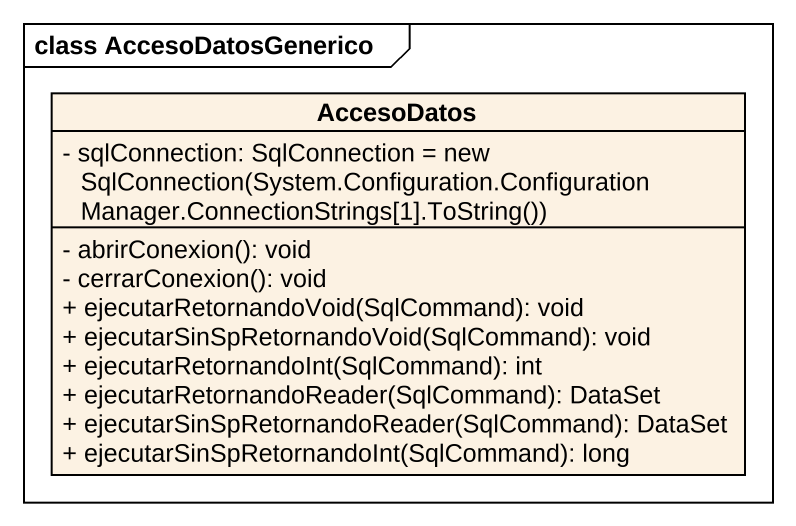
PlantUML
@startuml
mainframe class AccesoDatosGenerico
hide circle
hide empty members
skinparam classAttributeIconSize 0
class AccesoDatos {
  {field} - sqlConnection: SqlConnection = new SqlConnection(System.Configuration.ConfigurationManager.ConnectionStrings[1].ToString())
  - abrirConexion(): void
  - cerrarConexion(): void
  + ejecutarRetornandoVoid(SqlCommand): void
  + ejecutarSinSpRetornandoVoid(SqlCommand): void
  + ejecutarRetornandoInt(SqlCommand): int
  + ejecutarRetornandoReader(SqlCommand): DataSet
  + ejecutarSinSpRetornandoReader(SqlCommand): DataSet
  + ejecutarSinSpRetornandoInt(SqlCommand): long
}
@enduml
